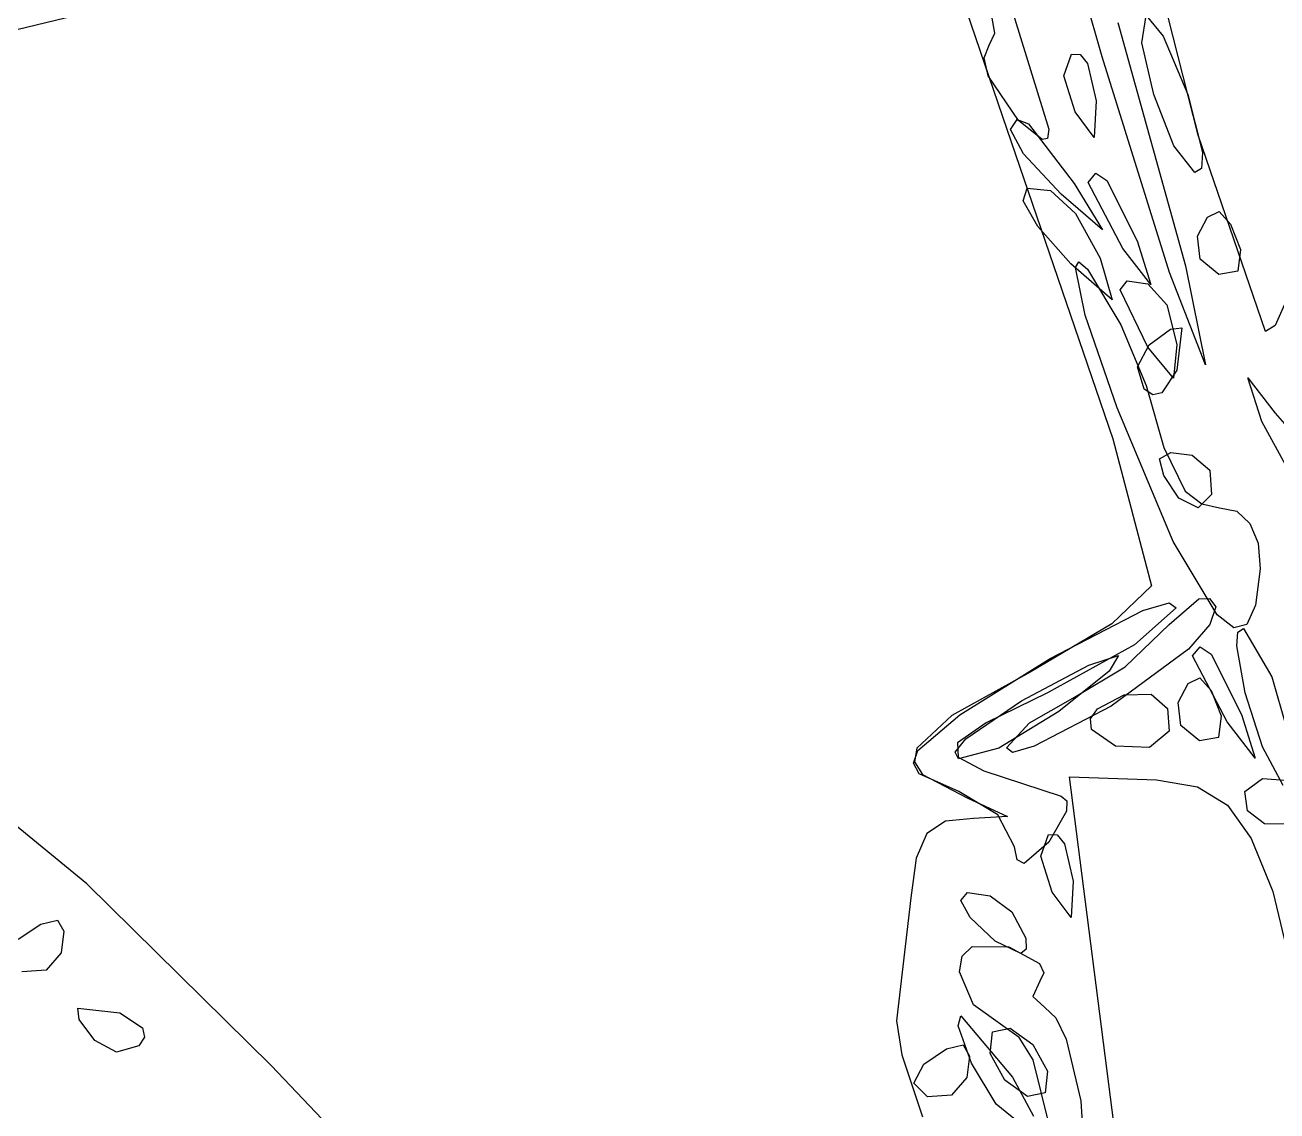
# Model space of a CAD drawing. Extents: x -886 to 651, y -59 to 942.
# Drawn here: x -275.21 to -249.54, y 93.74 to 116 of the extents above; entities that cross this region are included whole.
import ezdxf

# ---------------------------------------------------------------- set-up
doc = ezdxf.new("R2010")
doc.units = 0

msp = doc.modelspace()

# ---------------------------------------------------------------- linework, layer by layer
at = {"layer": 'Layer 1'}
for p, q in [((-253.12353, 115.34341), (-255.049229, 122.043229)), ((-257.338539, 120.458334), (-255.07812, 113.86131)), ((-251.158122, 113.737938), (-252.14552, 117.64225)), ((-276.885783, 115.53953), (-273.3977, 116.380849)), ((-255.03015, 116.49049), (-254.220054, 113.86381)), ((-255.326864, 115.826584), (-255.383985, 116.179551)), ((-252.807, 116.05162), (-251.418423, 111.060071)), ((-252.31098, 115.629157), (-252.22627, 116.19313)), ((-252.22627, 116.19313), (-251.873019, 115.766466)), ((-255.43949, 115.58092), (-255.326864, 115.826584)), ((-251.873019, 115.766466), (-251.36595, 114.57115)), ((-255.544306, 115.327324), (-255.43949, 115.58092)), ((-252.067734, 114.570149), (-252.31098, 115.629157)), ((-255.465926, 114.952746), (-255.544306, 115.327324)), ((-253.909901, 114.95634), (-253.75311, 115.39653)), ((-253.75311, 115.39653), (-253.579621, 115.391434)), ((-253.579621, 115.391434), (-253.426598, 115.209966)), ((-251.74426, 110.924614), (-253.12353, 115.34341)), ((-253.426598, 115.209966), (-253.24821, 114.44306)), ((-254.83846, 114.04255), (-255.465926, 114.952746)), ((-253.68021, 114.21636), (-253.909901, 114.95634)), ((-251.653095, 113.518421), (-252.067734, 114.570149)), ((-251.36595, 114.57115), (-251.069797, 113.383806)), ((-251.36595, 114.57115), (-251.36595, 114.57115)), ((-253.24821, 114.44306), (-253.291973, 113.693774)), ((-253.24821, 114.44306), (-253.24821, 114.44306)), ((-255.00561, 113.8564), (-254.869077, 114.060632)), ((-254.869077, 114.060632), (-254.637959, 113.970803)), ((-254.354313, 113.648737), (-254.83846, 114.04255)), ((-254.637959, 113.970803), (-253.70006, 112.74569)), ((-253.291973, 113.693774), (-253.68021, 114.21636)), ((-255.07812, 113.86131), (-252.904203, 107.514396)), ((-254.735683, 113.353629), (-255.00561, 113.8564)), ((-254.220054, 113.86381), (-254.242995, 113.674384)), ((-249.77771, 109.71346), (-251.158122, 113.737938)), ((-254.242995, 113.674384), (-254.354313, 113.648737)), ((-251.22363, 112.97629), (-251.653095, 113.518421)), ((-253.96702, 112.52886), (-254.735683, 113.353629)), ((-251.069797, 113.383806), (-251.088131, 113.056404)), ((-253.41052, 112.76862), (-253.25572, 112.957286)), ((-253.25572, 112.957286), (-253.027571, 112.808757)), ((-251.088131, 113.056404), (-251.22363, 112.97629)), ((-253.70006, 112.74569), (-253.120279, 111.800043)), ((-253.70006, 112.74569), (-253.70006, 112.74569)), ((-252.70182, 111.41813), (-253.41052, 112.76862)), ((-253.027571, 112.808757), (-252.41045, 111.57103)), ((-254.74185, 112.395197), (-254.65979, 112.654336)), ((-254.65979, 112.654336), (-254.18529, 112.60858)), ((-254.18529, 112.60858), (-253.67308, 112.13348)), ((-253.120279, 111.800043), (-253.96702, 112.52886)), ((-254.441343, 111.866761), (-254.74185, 112.395197)), ((-250.965584, 112.060706), (-250.72848, 112.17642)), ((-250.72848, 112.17642), (-250.492304, 111.913187)), ((-253.67308, 112.13348), (-253.1666, 111.21717)), ((-251.1713, 111.66894), (-250.965584, 112.060706)), ((-253.76814, 111.10462), (-254.441343, 111.866761)), ((-251.117778, 111.196386), (-251.1713, 111.66894)), ((-250.492304, 111.913187), (-250.28879, 111.39389)), ((-252.12637, 110.675629), (-252.70182, 111.41813)), ((-252.41045, 111.57103), (-252.12637, 110.675629)), ((-252.41045, 111.57103), (-252.41045, 111.57103)), ((-253.1666, 111.21717), (-252.921164, 110.362344)), ((-253.1666, 111.21717), (-253.1666, 111.21717)), ((-250.7316, 110.88641), (-251.117778, 111.196386)), ((-250.28879, 111.39389), (-250.344528, 110.955384)), ((-250.28879, 111.39389), (-250.28879, 111.39389)), ((-252.921164, 110.362344), (-253.76814, 111.10462)), ((-253.672079, 111.026319), (-253.605874, 111.140466)), ((-253.470602, 110.049719), (-253.672079, 111.026319)), ((-253.605874, 111.140466), (-253.429036, 110.990207)), ((-253.429036, 110.990207), (-252.74544, 109.85156)), ((-251.00573, 109.03532), (-251.74426, 110.924614)), ((-251.418423, 111.060071), (-251.00573, 109.03532)), ((-250.344528, 110.955384), (-250.7316, 110.88641)), ((-252.755037, 110.569456), (-252.613245, 110.755382)), ((-252.613245, 110.755382), (-252.18769, 110.69566)), ((-252.18769, 110.69566), (-251.796186, 110.262389)), ((-249.21987, 110.638599), (-249.575836, 109.835858)), ((-252.18732, 109.3923), (-252.755037, 110.569456)), ((-251.796186, 110.262389), (-251.5927, 109.45069)), ((-252.82064, 108.15023), (-253.470602, 110.049719)), ((-252.74546, 109.85156), (-252.221338, 108.611466)), ((-252.74544, 109.85156), (-252.74546, 109.85156)), ((-252.16052, 109.44046), (-251.726843, 109.761686)), ((-251.726843, 109.761686), (-251.493711, 109.788018)), ((-251.493711, 109.788018), (-251.59554, 108.92542)), ((-249.575836, 109.835858), (-249.77771, 109.71346)), ((-252.401581, 108.991649), (-252.16052, 109.44046)), ((-251.659902, 108.76177), (-252.18732, 109.3923)), ((-251.5927, 109.4507), (-251.659902, 108.76177)), ((-251.5927, 109.45069), (-251.5927, 109.4507)), ((-252.26612, 108.53353), (-252.401581, 108.991649)), ((-251.59554, 108.92542), (-251.902653, 108.456944)), ((-251.59554, 108.92542), (-251.59554, 108.92542)), ((-252.221338, 108.611466), (-251.85857, 107.33997)), ((-249.85406, 107.87034), (-250.138425, 108.765566)), ((-250.138425, 108.765566), (-249.5749, 108.04203)), ((-252.088343, 108.420676), (-252.26612, 108.53353)), ((-251.902653, 108.456944), (-252.088343, 108.420676)), ((-251.67182, 105.409361), (-252.82064, 108.15023)), ((-249.32283, 106.906989), (-249.85406, 107.87034)), ((-249.5749, 108.04203), (-249.101505, 107.494648)), ((-252.904203, 107.514396), (-252.11492, 104.5058)), ((-251.85857, 107.33997), (-251.421664, 106.443043)), ((-251.94633, 107.10817), (-251.716389, 107.237544)), ((-251.863908, 106.764261), (-251.94633, 107.10817)), ((-251.716389, 107.237544), (-251.27713, 107.18427)), ((-251.27713, 107.18427), (-250.918659, 106.871741)), ((-250.918659, 106.871741), (-250.88298, 106.37784)), ((-251.55218, 106.30174), (-251.863908, 106.764261)), ((-251.159658, 106.098478), (-251.55218, 106.30174)), ((-251.421664, 106.443043), (-251.084965, 106.183313)), ((-250.88298, 106.37784), (-251.159658, 106.098478)), ((-250.88298, 106.37784), (-250.88298, 106.37784)), ((-251.084965, 106.183313), (-250.71928, 106.1035)), ((-250.71928, 106.1035), (-250.363702, 106.03024)), ((-250.363702, 106.03024), (-250.09431, 105.778599)), ((-250.09431, 105.778599), (-249.929716, 105.376611)), ((-250.769034, 103.911036), (-251.67182, 105.409361)), ((-249.929716, 105.376611), (-249.88853, 104.85231)), ((-249.88853, 104.85231), (-249.978416, 104.108322)), ((-252.11492, 104.5058), (-252.927171, 103.724806)), ((-251.74924, 103.70784), (-251.146129, 104.235104)), ((-251.146129, 104.235104), (-250.924344, 104.24634)), ((-250.924344, 104.24634), (-250.79738, 104.07332)), ((-254.19147, 103.013449), (-252.290242, 103.994163)), ((-251.6084, 104.0526), (-252.461034, 103.294125)), ((-252.290242, 103.994163), (-251.754512, 104.155719)), ((-251.754512, 104.155719), (-251.60838, 104.052609)), ((-251.60838, 104.052609), (-251.6084, 104.0526)), ((-250.79738, 104.07332), (-250.914511, 103.710893)), ((-250.79738, 104.07332), (-250.79738, 104.07332)), ((-249.978416, 104.108322), (-250.159024, 103.707829)), ((-252.927171, 103.724806), (-254.60373, 102.73361)), ((-252.653735, 102.844536), (-251.74924, 103.70784)), ((-250.914511, 103.710893), (-251.357354, 103.206401)), ((-250.42451, 103.644257), (-250.769034, 103.911036)), ((-250.159024, 103.707829), (-250.42451, 103.644257)), ((-250.362672, 103.274196), (-250.340561, 103.556524)), ((-250.340561, 103.556524), (-250.2282, 103.62968)), ((-250.2282, 103.62968), (-249.6458, 102.6413)), ((-252.461034, 103.294125), (-254.24912, 102.31074)), ((-251.357354, 103.206401), (-252.93906, 102.03832)), ((-251.27189, 103.06547), (-251.11709, 103.254136)), ((-251.11709, 103.254136), (-250.888941, 103.105609)), ((-250.194265, 102.312009), (-250.362672, 103.274196)), ((-256.045557, 101.861644), (-254.19147, 103.013449)), ((-253.398348, 102.874254), (-252.789196, 103.075085)), ((-252.789196, 103.075085), (-252.984519, 102.756191)), ((-250.56319, 101.71499), (-251.27189, 103.06547)), ((-250.888941, 103.105609), (-250.27182, 101.86789)), ((-254.60373, 102.73361), (-256.205459, 101.84557)), ((-254.78247, 102.145284), (-253.398348, 102.874254)), ((-252.984519, 102.756191), (-254.01382, 101.925984)), ((-253.7271, 102.19841), (-252.653735, 102.844536)), ((-251.56703, 102.11088), (-251.361315, 102.502643)), ((-251.361315, 102.502643), (-251.12422, 102.61836)), ((-251.12422, 102.61836), (-250.888035, 102.355124)), ((-249.6458, 102.6413), (-249.061569, 100.589645)), ((-249.6458, 102.6413), (-249.6458, 102.6413)), ((-254.24912, 102.31074), (-255.505516, 101.693082)), ((-254.618211, 101.696916), (-253.7271, 102.19841)), ((-253.22367, 101.98101), (-252.674739, 102.265796)), ((-252.674739, 102.265796), (-252.12307, 102.28347)), ((-252.12307, 102.28347), (-251.785943, 101.988789)), ((-250.888035, 102.355124), (-250.68452, 101.83583)), ((-249.839228, 101.203082), (-250.194265, 102.312009)), ((-255.920685, 101.366305), (-254.78247, 102.145284)), ((-254.01382, 101.925994), (-255.24149, 101.177303)), ((-252.93906, 102.03832), (-254.521866, 101.216289)), ((-254.01382, 101.925984), (-254.01382, 101.925994)), ((-253.363678, 101.774012), (-253.22367, 101.98101)), ((-251.785943, 101.988789), (-251.75282, 101.52259)), ((-251.513507, 101.638319), (-251.56703, 102.11088)), ((-256.205459, 101.84557), (-256.927113, 101.173648)), ((-256.905208, 101.125593), (-256.045557, 101.861644)), ((-255.505516, 101.693082), (-256.089746, 101.28467)), ((-255.08453, 101.18136), (-254.618211, 101.696916)), ((-253.34054, 101.561554), (-253.363678, 101.774012)), ((-250.68452, 101.83583), (-250.740257, 101.397316)), ((-250.68452, 101.83583), (-250.68452, 101.83583)), ((-249.987736, 100.972485), (-250.56319, 101.71499)), ((-250.27182, 101.86789), (-249.987736, 100.972485)), ((-250.27182, 101.86789), (-250.27182, 101.86789)), ((-252.85342, 101.22012), (-253.34054, 101.561554)), ((-251.75282, 101.52259), (-252.151759, 101.191047)), ((-251.75282, 101.52259), (-251.75282, 101.52259)), ((-251.12733, 101.32835), (-251.513507, 101.638319)), ((-250.740257, 101.397316), (-251.12733, 101.32835)), ((-256.927113, 101.173648), (-256.970506, 100.893511)), ((-256.141293, 101.094814), (-255.920685, 101.366305)), ((-256.089746, 101.28467), (-256.079828, 100.989996)), ((-255.24149, 101.177303), (-256.0731, 100.954084)), ((-254.965915, 101.086377), (-255.08453, 101.18136)), ((-254.521866, 101.216289), (-254.965915, 101.086377)), ((-252.151759, 101.191047), (-252.85342, 101.22012)), ((-249.41381, 100.40738), (-249.839228, 101.203082)), ((-256.99515, 100.865339), (-256.905208, 101.125593)), ((-256.970506, 100.893511), (-256.808994, 100.637142)), ((-256.0731, 100.954084), (-256.141293, 101.094814)), ((-256.079828, 100.989996), (-255.55378, 100.71355)), ((-256.876119, 100.65126), (-256.99515, 100.865339)), ((-256.06399, 100.284609), (-256.876119, 100.65126)), ((-256.808994, 100.637142), (-255.89141, 100.15535)), ((-255.55378, 100.71355), (-253.96459, 100.19159)), ((-252.8144, 92.917055), (-253.79371, 100.587805)), ((-253.79371, 100.587805), (-252.01216, 100.528705)), ((-252.01216, 100.528705), (-251.168997, 100.381138)), ((-251.168997, 100.381138), (-250.553244, 100.010957)), ((-250.19983, 100.286051), (-249.84025, 100.553888)), ((-249.84025, 100.553888), (-249.19039, 100.509351)), ((-255.262941, 99.807564), (-256.06399, 100.284609)), ((-255.89141, 100.15535), (-255.067299, 99.778722)), ((-253.96459, 100.19159), (-253.848382, 100.096086)), ((-250.145124, 99.889102), (-250.19983, 100.286051)), ((-273.943579, 98.394248), (-275.92686, 100.019769)), ((-253.856929, 99.886584), (-254.21537, 99.249229)), ((-253.848382, 100.096086), (-253.856929, 99.886584)), ((-250.553244, 100.010957), (-250.069759, 99.326921)), ((-249.79902, 99.623223), (-250.145124, 99.889102)), ((-256.338777, 99.683127), (-256.717811, 99.430043)), ((-255.76406, 99.733289), (-256.338777, 99.683127)), ((-255.067299, 99.778722), (-255.76406, 99.733289)), ((-254.92105, 99.154159), (-255.262941, 99.807564)), ((-249.274129, 99.617641), (-249.79902, 99.623223)), ((-256.717811, 99.430043), (-256.941582, 98.92308)), ((-254.379684, 98.964977), (-254.2229, 99.405167)), ((-254.2229, 99.405167), (-254.04941, 99.400069)), ((-254.04941, 99.400069), (-253.896384, 99.218602)), ((-254.867715, 98.885406), (-254.92105, 99.154159)), ((-254.21537, 99.249229), (-254.727217, 98.812354)), ((-253.896384, 99.218602), (-253.718, 98.451701)), ((-250.069759, 99.326921), (-249.6234, 98.237785)), ((-256.941582, 98.92308), (-257.05051, 98.111279)), ((-254.727217, 98.812354), (-254.867715, 98.885406)), ((-254.15, 98.224997), (-254.379684, 98.964977)), ((-270.15887, 94.667063), (-273.943579, 98.394248)), ((-253.718, 98.4517), (-253.761762, 97.702411)), ((-253.718, 98.451701), (-253.718, 98.4517)), ((-257.05051, 98.111279), (-257.34257, 95.588579)), ((-256.023735, 98.050506), (-255.889567, 98.214667)), ((-255.889567, 98.214667), (-255.42293, 98.148227)), ((-255.42293, 98.148227), (-254.979596, 97.822611)), ((-253.761762, 97.702411), (-254.15, 98.224997)), ((-249.6234, 98.23782), (-248.169323, 92.110862)), ((-249.6234, 98.237785), (-249.6234, 98.23782)), ((-255.83097, 97.703992), (-256.023735, 98.050506)), ((-254.979596, 97.822611), (-254.69113, 97.282048)), ((-275.3497, 97.258041), (-274.887179, 97.569765)), ((-274.887179, 97.569765), (-274.54327, 97.652191)), ((-274.54327, 97.652191), (-274.413896, 97.422259)), ((-255.31681, 97.22337), (-255.83097, 97.703992)), ((-274.413896, 97.422259), (-274.46717, 96.98299)), ((-255.993575, 96.909933), (-255.791198, 97.109261)), ((-255.791198, 97.109261), (-255.03782, 97.106361)), ((-254.792807, 96.967023), (-255.31681, 97.22337)), ((-255.03782, 97.106361), (-254.410754, 96.761942)), ((-254.680971, 97.053882), (-254.792807, 96.967023)), ((-254.69113, 97.28205), (-254.680971, 97.053882)), ((-254.69113, 97.282048), (-254.69113, 97.28205)), ((-274.46717, 96.98299), (-274.779699, 96.624518)), ((-274.46717, 96.98299), (-274.46717, 96.98299)), ((-256.04995, 96.591892), (-255.993575, 96.909933)), ((-274.779699, 96.624518), (-275.2736, 96.58884)), ((-255.766426, 95.917404), (-256.04995, 96.591892)), ((-254.410754, 96.761942), (-254.318249, 96.571845)), ((-254.318249, 96.571845), (-254.40096, 96.400696)), ((-254.401, 96.4007), (-254.549231, 96.088715)), ((-254.40096, 96.400696), (-254.401, 96.4007)), ((-254.549231, 96.088715), (-254.3021, 95.862722)), ((-274.102926, 95.616963), (-274.129257, 95.850095)), ((-274.129257, 95.850095), (-273.26666, 95.748269)), ((-273.26666, 95.748269), (-272.798184, 95.441156)), ((-255.16131, 95.485022), (-255.766426, 95.917404)), ((-254.3021, 95.862722), (-254.072086, 95.650298)), ((-273.7817, 95.183287), (-274.102926, 95.616963)), ((-257.34257, 95.588579), (-257.23436, 94.892239)), ((-256.075154, 95.482059), (-256.023241, 95.689089)), ((-256.023241, 95.689089), (-254.96471, 94.435475)), ((-254.072086, 95.650298), (-253.864965, 95.210716)), ((-272.761916, 95.255465), (-272.87477, 95.07769)), ((-272.798184, 95.441156), (-272.761916, 95.255465)), ((-255.80675, 94.71844), (-256.075154, 95.482059)), ((-255.42263, 94.920905), (-255.377093, 95.362593)), ((-255.377093, 95.362593), (-255.01453, 95.439204)), ((-254.829038, 95.247064), (-255.16131, 95.485022)), ((-255.01453, 95.439204), (-254.546067, 95.103586)), ((-254.540954, 94.791345), (-254.829038, 95.247064)), ((-273.332889, 94.942227), (-273.7817, 95.183287)), ((-272.87477, 95.07769), (-273.332889, 94.942227)), ((-272.87477, 95.07769), (-272.87477, 95.07769)), ((-256.78147, 94.699691), (-256.318952, 95.011415)), ((-256.318952, 95.011415), (-255.97504, 95.093841)), ((-255.97504, 95.093841), (-255.84567, 94.863909)), ((-254.546067, 95.103586), (-254.24595, 94.55417)), ((-253.864965, 95.210716), (-253.563561, 93.946911)), ((-257.23436, 94.892239), (-256.806008, 93.618621)), ((-255.84567, 94.863909), (-255.89894, 94.42464)), ((-255.299038, 93.876389), (-255.80675, 94.71844)), ((-255.122504, 94.371489), (-255.42263, 94.920905)), ((-254.2208, 93.488642), (-254.540954, 94.791345)), ((-265.578081, 89.863431), (-270.15887, 94.667063)), ((-256.984736, 94.307171), (-256.78147, 94.699691)), ((-254.24595, 94.55417), (-254.291486, 94.112482)), ((-254.24595, 94.55417), (-254.24595, 94.55417)), ((-256.70537, 94.03049), (-256.984736, 94.307171)), ((-255.89894, 94.42464), (-256.211469, 94.066168)), ((-255.89894, 94.42464), (-255.89894, 94.42464)), ((-254.65404, 94.035871), (-255.122504, 94.371489)), ((-254.96471, 94.43548), (-254.532969, 93.631601)), ((-254.96471, 94.435475), (-254.96471, 94.43548)), ((-256.211469, 94.066168), (-256.70537, 94.03049)), ((-254.291486, 94.112482), (-254.65404, 94.035871)), ((-253.563561, 93.946911), (-253.486215, 92.664971)), ((-254.72063, 93.4117), (-255.299038, 93.876389))]:
    msp.add_line(p, q, dxfattribs=at)

doc.saveas('drawing.dxf')
